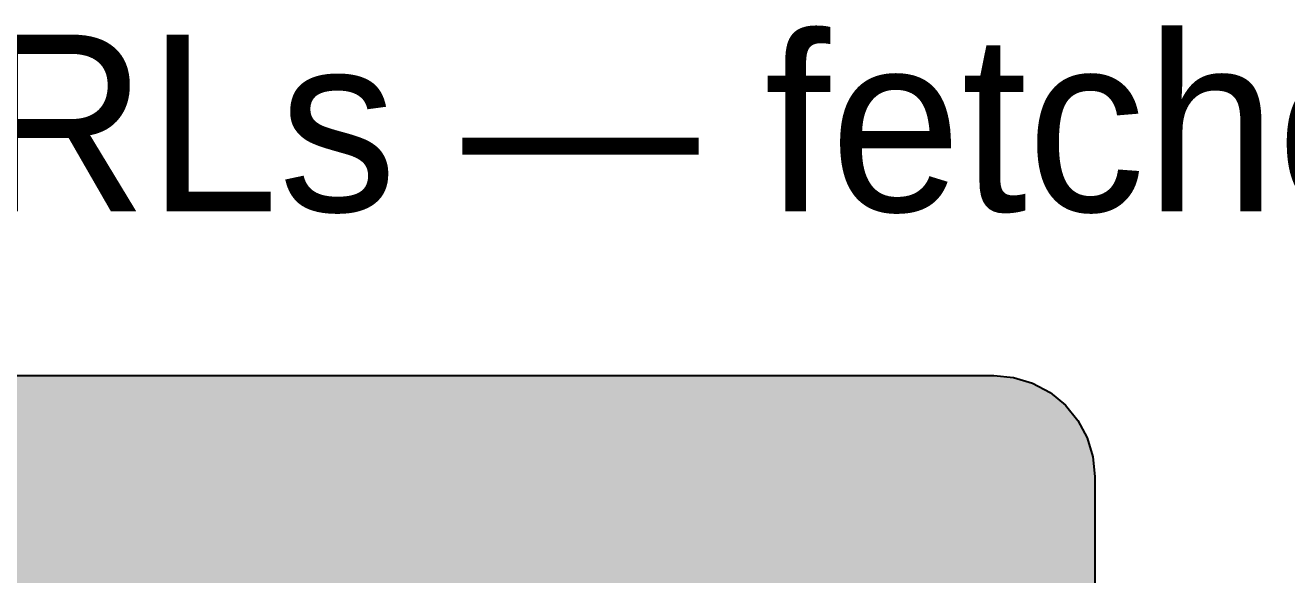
# Model space of a CAD drawing. Extents: x 0 to 582, y 0 to 1133.
# Drawn here: x 91.3 to 191.2, y 514.2 to 557.7 of the extents above; entities that cross this region are included whole.
import ezdxf

# ---------------------------------------------------------------- set-up
doc = ezdxf.new("R2010")
doc.units = 0

msp = doc.modelspace()

# ---------------------------------------------------------------- hatches: boundary and pattern name
at = {"true_color": 0xfafafa}
msp.add_hatch(color=256, dxfattribs=at).paths.add_polyline_path([(8, 530), (168, 530), (168, 530), (169.561, 529.846), (171.061, 529.391), (172.445, 528.652), (173.657, 527.657), (174.652, 526.445), (175.391, 525.061), (175.846, 523.561), (176, 522), (176, 388), (176, 388), (175.846, 386.439), (175.391, 384.939), (174.652, 383.555), (173.657, 382.343), (172.445, 381.348), (171.061, 380.609), (169.561, 380.154), (168, 380), (8, 380), (8, 380), (6.439, 380.154), (4.939, 380.609), (3.555, 381.348), (2.343, 382.343), (1.348, 383.555), (0.609, 384.939), (0.154, 386.439), (0, 388), (0, 522), (0, 522), (0.154, 523.561), (0.609, 525.061), (1.348, 526.445), (2.343, 527.657), (3.555, 528.652), (4.939, 529.391), (6.439, 529.846), (8, 530)], flags=0)

# ---------------------------------------------------------------- linework, layer by layer
at = {"true_color": 0xdddddd}
msp.add_lwpolyline([(0, 388), (0, 522), (0, 522), (0.154, 523.561), (0.609, 525.061), (1.348, 526.445), (2.343, 527.657), (3.555, 528.652), (4.939, 529.391), (6.439, 529.846), (8, 530), (8, 530), (168, 530), (168, 530), (169.561, 529.846), (171.061, 529.391), (172.445, 528.652), (173.657, 527.657), (174.652, 526.445), (175.391, 525.061), (175.846, 523.561), (176, 522), (176, 388)], dxfattribs=at)

# ---------------------------------------------------------------- texts
at = {"true_color": 0x555555}
msp.add_text('External URLs — fetched and embedded', height=14, dxfattribs=at).set_placement((0, 543))

doc.saveas('drawing.dxf')
